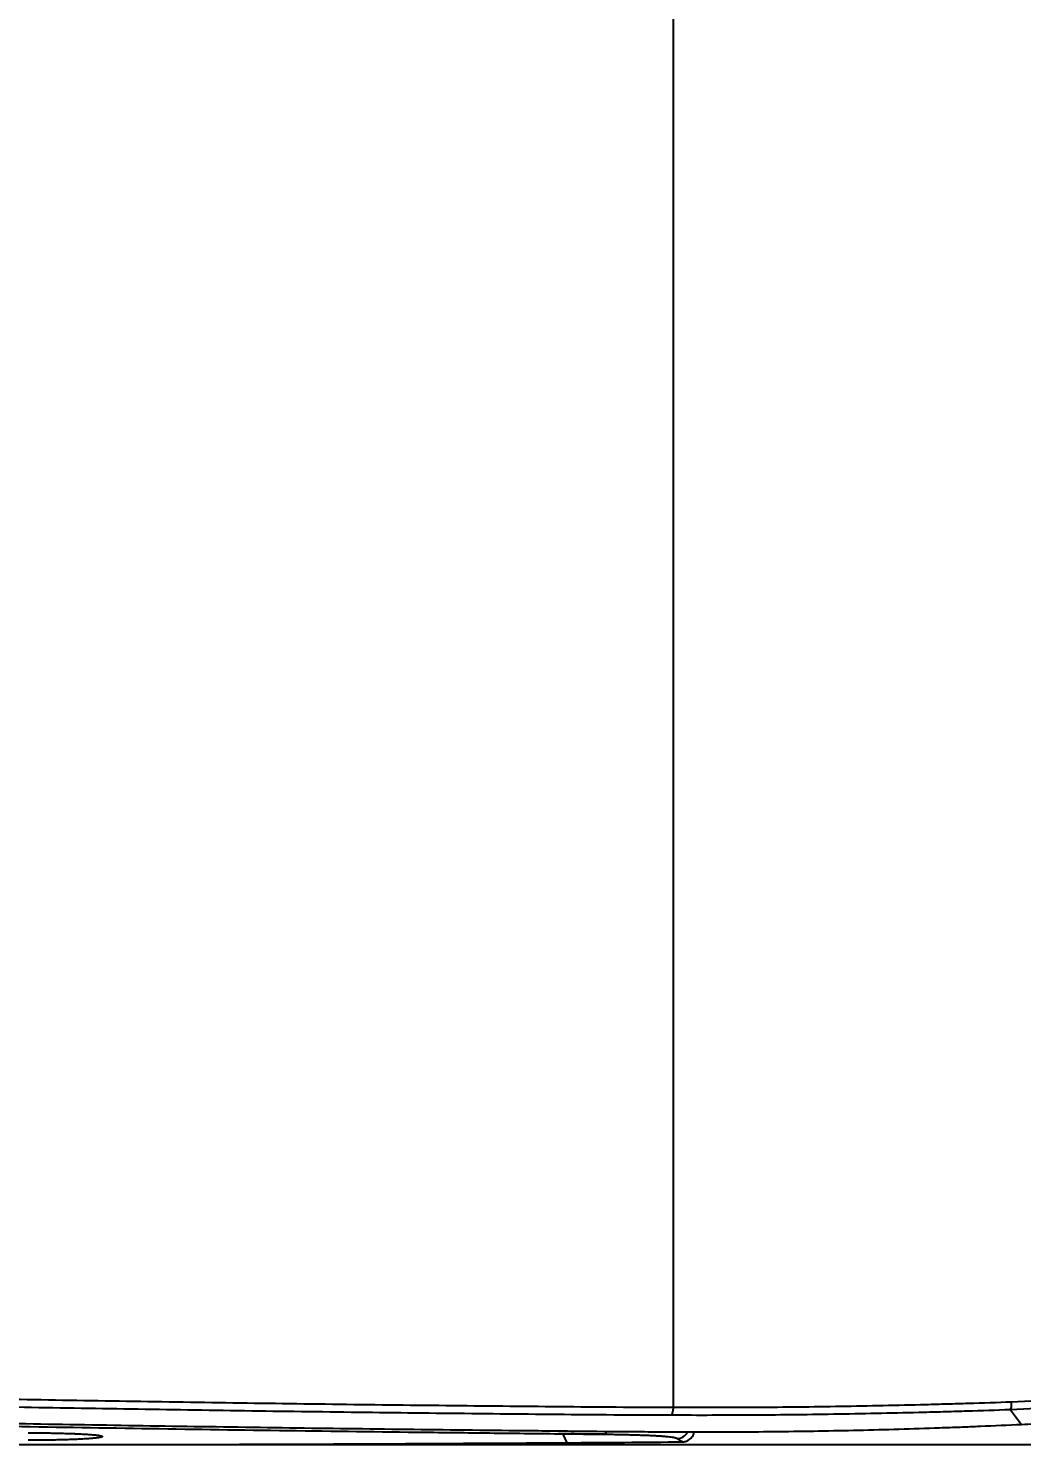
# Model space of a CAD drawing. Extents: x 2759 to 9191, y -64 to 2464.
# Drawn here: x 6841 to 6964.5, y 1483.8 to 1659.9 of the extents above; entities that cross this region are included whole.
import ezdxf

# ---------------------------------------------------------------- set-up
doc = ezdxf.new("R2010")
doc.units = 0
doc.header["$LTSCALE"] = 20
doc.header["$MEASUREMENT"] = 0
doc.layers.get('0').update_dxf_attribs({"linetype": 'CONTINUOUS'})
doc.layers.get('DEFPOINTS').update_dxf_attribs({"linetype": 'CONTINUOUS'})
doc.styles.get("Standard").update_dxf_attribs({"font": 'NanumGothic.ttf'})
doc.dimstyles.get("Standard").update_dxf_attribs({"dimtxt": 2.7, "dimasz": 2.5, "dimexe": 1.5, "dimexo": 1.5, "dimgap": 1.5, "dimtad": 1, "dimdec": 0, "dimlfac": 10, "dimzin": 0, "dimdsep": 46, "dimtxsty": 'Standard', "dimcen": 0, "dimclrt": 2, "dimadec": 0, "dimazin": 0, "dimtfac": 1, "dimtdec": 0, "dimtmove": 0, "dimatfit": 3, "dimfxl": 0, "dimtolj": 1, "dimtzin": 0, "dimarcsym": 0})

# ---------------------------------------------------------------- blocks, each defined once
blk = doc.blocks.new('*D29')
at = {"color": 3, "lineweight": -2}
for p, q in [((6838.43, 1883.53), (7394.03, 1883.53)), ((7388.03, 1859.53), (7388.03, 1708.67)), ((7388.03, 1507.85), (7388.03, 1658.71)), ((6838.43, 1483.85), (7394.03, 1483.85))]:
    blk.add_line(p, q, dxfattribs=at)
at = {"color": 3}
for points in [[(7384.03, 1859.53), (7392.03, 1859.53), (7388.03, 1883.53)], [(7384.03, 1507.85), (7392.03, 1507.85), (7388.03, 1483.85)]]:
    blk.add_solid(points, dxfattribs=at)
at = {"layer": 'DEFPOINTS', "color": 0}
for p in [(6836.63, 1883.53), (6836.63, 1483.85), (7388.03, 1483.85)]:
    blk.add_point(p, dxfattribs=at)
at = {"color": 2, "insert": (7388.03, 1683.69), "char_height": 24, "attachment_point": 5}
blk.add_mtext('\\A1;400', dxfattribs=at)

msp = doc.modelspace()

# ---------------------------------------------------------------- linework, layer by layer
at = {"color": 7, "linetype": 'Continuous'}
for p, q in [((6963.11, 1488.19), (6964.51, 1486.37)), ((6907.47, 1485.16), (6907.97, 1484.09))]:
    msp.add_line(p, q, dxfattribs=at)
for centre, major_axis, ratio, start_param, end_param in [((6963.07, 1489.19), (-0.039, 0.999), 0.187894, 3.19007, 4.704965), ((6912.6, 1486.6), (-0.02, -1.5), 0.325966, 0.053503, 0.7703), ((6921.65, 1486.1), (-0.74, -1.3), 0.994967, 0.534249, 1.624058)]:
    msp.add_ellipse(centre, major_axis=major_axis, ratio=ratio, start_param=start_param, end_param=end_param, dxfattribs=at)
for points in [[(6921.18, 1878.88), (6921.18, 1748.75), (6921.18, 1618.62), (6921.18, 1488.5)], [(6906.95, 1485.24), (6907.61, 1485.23), (6908.91, 1485.22), (6910.8, 1485.18), (6912.01, 1485.2), (6912.6, 1485.21)], [(6912.61, 1485.11), (6910.9, 1485.12), (6909.19, 1485.14), (6907.47, 1485.16)], [(6907.97, 1484.09), (6912.77, 1484.12), (6917.57, 1484.14), (6922.37, 1484.21)]]:
    msp.add_open_spline(points, degree=3, dxfattribs=at)
for points, knots in [([(6963.25, 1489.19), (6965.4, 1489.27), (6967.55, 1489.37), (6971.86, 1489.58), (6974.02, 1489.71), (6977.25, 1489.91), (6978.33, 1489.99), (6980.5, 1490.14), (6982.12, 1490.26), (6983.74, 1490.39), (6984.82, 1490.48), (6985.37, 1490.53), (6986.99, 1490.67), (6988.07, 1490.77), (6993.49, 1491.28), (6997.82, 1491.75), (7003.24, 1492.42), (7004.86, 1492.63), (7006.49, 1492.85), (7007.57, 1493), (7008.11, 1493.07), (7010.82, 1493.45), (7012.98, 1493.77), (7015.15, 1494.1)], [0, 0, 0, 0, 0.125, 0.125, 0.25, 0.25, 0.3125, 0.3125, 0.375, 0.40625, 0.40625, 0.4375, 0.4375, 0.5, 0.5, 0.75, 0.75, 0.8125, 0.84375, 0.84375, 0.875, 0.875, 1, 1, 1, 1]), ([(7015.28, 1493.12), (7013.11, 1492.78), (7010.93, 1492.46), (7008.21, 1492.08), (7007.67, 1492.01), (7006.58, 1491.86), (7004.94, 1491.64), (7003.31, 1491.43), (6997.86, 1490.76), (6993.51, 1490.28), (6988.06, 1489.77), (6986.98, 1489.68), (6985.34, 1489.53), (6984.8, 1489.49), (6983.71, 1489.4), (6982.08, 1489.27), (6980.45, 1489.14), (6978.27, 1488.99), (6977.19, 1488.92), (6973.93, 1488.71), (6971.77, 1488.59), (6967.44, 1488.37), (6965.27, 1488.27), (6963.11, 1488.19)], [0, 0, 0, 0, 0.125, 0.125, 0.15625, 0.15625, 0.1875, 0.25, 0.25, 0.5, 0.5, 0.5625, 0.5625, 0.59375, 0.59375, 0.625, 0.6875, 0.6875, 0.75, 0.75, 0.875, 0.875, 1, 1, 1, 1]), ([(6808.25, 1490.14), (6817.66, 1489.9), (6827.07, 1489.72), (6841.19, 1489.47), (6845.89, 1489.39), (6855.3, 1489.23), (6860.01, 1489.16), (6869.42, 1489.02), (6878.83, 1488.89), (6888.24, 1488.78), (6897.65, 1488.68), (6902.36, 1488.63), (6909.42, 1488.57), (6911.77, 1488.55), (6916.47, 1488.52), (6918.83, 1488.5), (6921.18, 1488.5)], [0, 0, 0, 0, 0.25, 0.25, 0.375, 0.375, 0.5, 0.5, 0.625, 0.75, 0.75, 0.875, 0.875, 0.9375, 0.9375, 1, 1, 1, 1]), ([(6920.87, 1487.5), (6918.51, 1487.5), (6916.16, 1487.52), (6911.45, 1487.55), (6909.1, 1487.57), (6902.04, 1487.63), (6897.33, 1487.68), (6887.92, 1487.78), (6883.22, 1487.84), (6873.8, 1487.96), (6869.1, 1488.02), (6859.68, 1488.16), (6854.98, 1488.24), (6845.57, 1488.39), (6840.86, 1488.47), (6826.74, 1488.72), (6817.33, 1488.9), (6807.92, 1489.14)], [0, 0, 0, 0, 0.0625, 0.0625, 0.125, 0.125, 0.25, 0.25, 0.375, 0.375, 0.5, 0.5, 0.625, 0.625, 0.75, 0.75, 1, 1, 1, 1]), ([(6921.18, 1488.5), (6921.18, 1488.43), (6921.18, 1488.37), (6921.17, 1488.25), (6921.16, 1488.18), (6921.15, 1488.07), (6921.14, 1488.01), (6921.12, 1487.9), (6921.1, 1487.85), (6921.07, 1487.76), (6921.06, 1487.72), (6921.02, 1487.65), (6921.01, 1487.61), (6920.97, 1487.56), (6920.95, 1487.54), (6920.91, 1487.51), (6920.89, 1487.5), (6920.87, 1487.5)], [0, 0, 0, 0, 0.125, 0.125, 0.25, 0.25, 0.375, 0.375, 0.5, 0.5, 0.625, 0.625, 0.75, 0.75, 0.875, 0.875, 1, 1, 1, 1]), ([(6963.11, 1488.19), (6961.32, 1488.12), (6959.53, 1488.06), (6956.85, 1487.98), (6955.96, 1487.95), (6954.18, 1487.9), (6953.29, 1487.88), (6950.63, 1487.81), (6948.85, 1487.77), (6945.32, 1487.69), (6943.55, 1487.66), (6938.27, 1487.57), (6934.77, 1487.54), (6927.79, 1487.49), (6924.32, 1487.49), (6920.87, 1487.5)], [0, 0, 0, 0, 0.125, 0.125, 0.1875, 0.1875, 0.25, 0.25, 0.375, 0.375, 0.5, 0.5, 0.75, 0.75, 1, 1, 1, 1]), ([(6921.18, 1488.5), (6924.62, 1488.49), (6928.08, 1488.49), (6935.02, 1488.53), (6938.51, 1488.57), (6943.77, 1488.66), (6945.53, 1488.69), (6949.05, 1488.76), (6950.82, 1488.81), (6953.47, 1488.87), (6954.36, 1488.9), (6956.13, 1488.95), (6957.02, 1488.97), (6959.69, 1489.05), (6961.47, 1489.11), (6963.25, 1489.19)], [0, 0, 0, 0, 0.25, 0.25, 0.5, 0.5, 0.625, 0.625, 0.75, 0.75, 0.8125, 0.8125, 0.875, 0.875, 1, 1, 1, 1]), ([(6964.51, 1486.37), (6965.03, 1486.4), (6965.55, 1486.42), (6966.58, 1486.48), (6967.1, 1486.5), (6968.65, 1486.58), (6969.69, 1486.64), (6972.8, 1486.82), (6974.87, 1486.95), (6977.98, 1487.16), (6979.02, 1487.24), (6981.09, 1487.39), (6982.13, 1487.47), (6985.24, 1487.73), (6987.32, 1487.92), (6989.39, 1488.12)], [0, 0, 0, 0, 0.0625, 0.0625, 0.125, 0.125, 0.25, 0.25, 0.5, 0.5, 0.625, 0.625, 0.75, 0.75, 1, 1, 1, 1]), ([(6907.47, 1485.16), (6904.63, 1485.19), (6901.78, 1485.22), (6896.09, 1485.29), (6893.24, 1485.32), (6884.7, 1485.42), (6879, 1485.49), (6867.62, 1485.64), (6861.92, 1485.73), (6850.54, 1485.9), (6844.84, 1485.99), (6836.3, 1486.14), (6833.45, 1486.2), (6827.76, 1486.3), (6822.07, 1486.41), (6816.37, 1486.54), (6810.68, 1486.67), (6807.84, 1486.74), (6793.6, 1487.1), (6782.22, 1487.46), (6770.84, 1487.88)], [0, 0, 0, 0, 0.0625, 0.0625, 0.125, 0.125, 0.25, 0.25, 0.375, 0.375, 0.5, 0.5, 0.5625, 0.5625, 0.625, 0.6875, 0.6875, 0.75, 0.75, 1, 1, 1, 1]), ([(6807.99, 1487.13), (6817.69, 1486.88), (6827.39, 1486.7), (6841.95, 1486.44), (6846.8, 1486.36), (6856.51, 1486.2), (6861.36, 1486.13), (6871.06, 1485.99), (6875.92, 1485.92), (6885.62, 1485.8), (6890.47, 1485.74), (6897.75, 1485.66), (6900.18, 1485.63), (6903.82, 1485.6), (6905.03, 1485.58), (6907.46, 1485.56), (6908.67, 1485.54), (6912.31, 1485.51), (6914.74, 1485.48), (6918.38, 1485.46), (6919.59, 1485.45), (6922.02, 1485.44), (6923.23, 1485.43), (6924.44, 1485.43)], [0, 0, 0, 0, 0.25, 0.25, 0.375, 0.375, 0.5, 0.5, 0.625, 0.625, 0.75, 0.75, 0.8125, 0.8125, 0.84375, 0.84375, 0.875, 0.875, 0.9375, 0.9375, 0.96875, 0.96875, 1, 1, 1, 1]), ([(6924.44, 1485.43), (6927.7, 1485.43), (6930.99, 1485.45), (6937.59, 1485.52), (6940.9, 1485.58), (6947.58, 1485.73), (6950.94, 1485.83), (6955.16, 1485.98), (6956.01, 1486.01), (6957.7, 1486.07), (6958.55, 1486.11), (6961.1, 1486.21), (6962.8, 1486.29), (6964.51, 1486.37)], [0, 0, 0, 0, 0.25, 0.25, 0.5, 0.5, 0.75, 0.75, 0.8125, 0.8125, 0.875, 0.875, 1, 1, 1, 1]), ([(6765.29, 1484.57), (6771.24, 1484.44), (6777.18, 1484.33), (6789.07, 1484.15), (6795.01, 1484.07), (6803.93, 1483.98), (6806.9, 1483.96), (6812.85, 1483.92), (6815.82, 1483.9), (6824.74, 1483.86), (6830.68, 1483.85), (6842.57, 1483.85), (6851.49, 1483.85), (6860.41, 1483.87), (6866.35, 1483.89), (6869.33, 1483.89), (6878.24, 1483.93), (6884.19, 1483.96), (6893.11, 1484), (6896.08, 1484.02), (6902.03, 1484.05), (6905, 1484.07), (6907.97, 1484.09)], [0, 0, 0, 0, 0.125, 0.125, 0.25, 0.25, 0.3125, 0.3125, 0.375, 0.375, 0.5, 0.5, 0.625, 0.6875, 0.6875, 0.75, 0.75, 0.875, 0.875, 0.9375, 0.9375, 1, 1, 1, 1]), ([(6841.04, 1485.32), (6841.06, 1485.32), (6841.09, 1485.32), (6841.13, 1485.32), (6841.18, 1485.32), (6841.22, 1485.32), (6841.27, 1485.32), (6841.31, 1485.32), (6841.36, 1485.32), (6841.4, 1485.32), (6841.45, 1485.32), (6841.49, 1485.32), (6841.54, 1485.32), (6841.58, 1485.32), (6841.63, 1485.32), (6841.67, 1485.32), (6841.72, 1485.32), (6841.76, 1485.31), (6841.81, 1485.31), (6841.85, 1485.31), (6841.9, 1485.31), (6841.94, 1485.31), (6841.99, 1485.31), (6842.03, 1485.31), (6842.08, 1485.31), (6842.12, 1485.31), (6842.17, 1485.31), (6842.21, 1485.31), (6842.26, 1485.31), (6842.3, 1485.31), (6842.35, 1485.31), (6842.39, 1485.31), (6842.44, 1485.31), (6842.48, 1485.31), (6842.52, 1485.31), (6842.57, 1485.31), (6842.61, 1485.31), (6842.66, 1485.31), (6842.7, 1485.31), (6842.75, 1485.31), (6842.79, 1485.31), (6842.97, 1485.31), (6843.28, 1485.3), (6843.72, 1485.3), (6844.15, 1485.29), (6844.57, 1485.28), (6844.98, 1485.27), (6845.38, 1485.26), (6845.77, 1485.25), (6846.2, 1485.24), (6846.65, 1485.22), (6847.11, 1485.2), (6847.55, 1485.18), (6847.97, 1485.16), (6848.35, 1485.14), (6848.7, 1485.12), (6849.01, 1485.09), (6849.3, 1485.06), (6849.55, 1485.04), (6849.76, 1485.01), (6849.93, 1484.98), (6850.07, 1484.95), (6850.17, 1484.92), (6850.23, 1484.89), (6850.25, 1484.86), (6850.23, 1484.83), (6850.17, 1484.8), (6850.07, 1484.77), (6849.94, 1484.74), (6849.76, 1484.71), (6849.55, 1484.68), (6849.3, 1484.66), (6849.02, 1484.63), (6848.7, 1484.6), (6848.35, 1484.58), (6847.97, 1484.56), (6847.49, 1484.53), (6846.9, 1484.5), (6846.29, 1484.48), (6845.78, 1484.46), (6845.39, 1484.45), (6844.98, 1484.44), (6844.57, 1484.43), (6844.15, 1484.42), (6843.72, 1484.42), (6843.29, 1484.41), (6842.96, 1484.41), (6842.75, 1484.4), (6842.66, 1484.4), (6842.57, 1484.4), (6842.47, 1484.4), (6842.38, 1484.4), (6842.28, 1484.4), (6842.19, 1484.4), (6842.09, 1484.4), (6842, 1484.4), (6841.9, 1484.4), (6841.81, 1484.4), (6841.71, 1484.4), (6841.62, 1484.4), (6841.52, 1484.4), (6841.43, 1484.4), (6841.33, 1484.4), (6841.23, 1484.4), (6841.14, 1484.4), (6841.07, 1484.4), (6841.04, 1484.4)], [0, 0, 0, 0, 0.001566, 0.003131, 0.004696, 0.006259, 0.007823, 0.009385, 0.010947, 0.012509, 0.01407, 0.015631, 0.017192, 0.018752, 0.020311, 0.021871, 0.02343, 0.024989, 0.026548, 0.028107, 0.029666, 0.031225, 0.032783, 0.034342, 0.035901, 0.03746, 0.039019, 0.040579, 0.042138, 0.043698, 0.045258, 0.046819, 0.04838, 0.049941, 0.051503, 0.053065, 0.054628, 0.056191, 0.057755, 0.05932, 0.060885, 0.062451, 0.078124, 0.09376, 0.109397, 0.125073, 0.140664, 0.156219, 0.171775, 0.18737, 0.208267, 0.229121, 0.250022, 0.270814, 0.291564, 0.312361, 0.333223, 0.354043, 0.374912, 0.395769, 0.416586, 0.437452, 0.458245, 0.478997, 0.499798, 0.520693, 0.541546, 0.562447, 0.583221, 0.603954, 0.624732, 0.645621, 0.666466, 0.687357, 0.708176, 0.72895, 0.749769, 0.780996, 0.81222, 0.827891, 0.843524, 0.859156, 0.874826, 0.890421, 0.905978, 0.921535, 0.937129, 0.940447, 0.943762, 0.947075, 0.950385, 0.953693, 0.956999, 0.960305, 0.963609, 0.966913, 0.970216, 0.97352, 0.976824, 0.98013, 0.983436, 0.986744, 0.990054, 0.993367, 0.996682, 1, 1, 1, 1]), ([(6921.67, 1484.61), (6921.64, 1484.62), (6921.6, 1484.64), (6921.52, 1484.66), (6921.48, 1484.67), (6921.43, 1484.68), (6921.39, 1484.69), (6921.37, 1484.7), (6921.28, 1484.72), (6921.19, 1484.73), (6921, 1484.76), (6920.78, 1484.79), (6920.4, 1484.83), (6920.1, 1484.85), (6919.85, 1484.87), (6919.77, 1484.88), (6919.64, 1484.89), (6919.6, 1484.89), (6919.51, 1484.9), (6919.28, 1484.91), (6918.86, 1484.94), (6918.23, 1484.97), (6917.56, 1485), (6917.07, 1485.01), (6916.76, 1485.02), (6916.7, 1485.02), (6916.57, 1485.03), (6916.51, 1485.03), (6916.31, 1485.04), (6916.18, 1485.04), (6915.78, 1485.05), (6915.24, 1485.06), (6914.4, 1485.08), (6913.82, 1485.09), (6913.22, 1485.1), (6912.92, 1485.1), (6912.61, 1485.11)], [0, 0, 0, 0, 0.0625, 0.0625, 0.09375, 0.109375, 0.109375, 0.125, 0.125, 0.1875, 0.1875, 0.25, 0.3125, 0.375, 0.375, 0.40625, 0.40625, 0.421875, 0.421875, 0.4375, 0.5, 0.5625, 0.625, 0.6875, 0.6875, 0.703125, 0.703125, 0.71875, 0.71875, 0.75, 0.75, 0.8125, 0.875, 0.9375, 0.9375, 1, 1, 1, 1]), ([(6922.37, 1484.21), (6922.31, 1484.24), (6922.25, 1484.27), (6922.02, 1484.4), (6921.84, 1484.5), (6921.67, 1484.61)], [0, 0, 0, 0, 0.241703, 0.241703, 1, 1, 1, 1]), ([(6922.37, 1484.21), (6922.47, 1484.21), (6922.56, 1484.22), (6922.68, 1484.25), (6922.7, 1484.25), (6922.75, 1484.26), (6922.77, 1484.27), (6922.84, 1484.29), (6922.93, 1484.33), (6923.02, 1484.37), (6923.08, 1484.4), (6923.11, 1484.42), (6923.15, 1484.44), (6923.17, 1484.46), (6923.27, 1484.52), (6923.34, 1484.59), (6923.44, 1484.69), (6923.48, 1484.73), (6923.52, 1484.78), (6923.54, 1484.8), (6923.57, 1484.84), (6923.58, 1484.86), (6923.65, 1484.96), (6923.69, 1485.05), (6923.74, 1485.16), (6923.75, 1485.18), (6923.76, 1485.23), (6923.77, 1485.25), (6923.79, 1485.32), (6923.8, 1485.37), (6923.81, 1485.42), (6923.82, 1485.43), (6923.82, 1485.44)], [0, 0, 0, 0, 0.14142, 0.14142, 0.176775, 0.176775, 0.21213, 0.21213, 0.28284, 0.35355, 0.35355, 0.388905, 0.388905, 0.424261, 0.424261, 0.565681, 0.565681, 0.636391, 0.636391, 0.671746, 0.671746, 0.707101, 0.707101, 0.848521, 0.848521, 0.883876, 0.883876, 0.919231, 0.919231, 0.989941, 0.989941, 1, 1, 1, 1])]:
    msp.add_open_spline(points, degree=3, knots=knots, dxfattribs=at)

# ---------------------------------------------------------------- dimensions: what is measured, and where the dimension line sits
dim = msp.add_linear_dim(base=(7388.03, 1483.85), p1=(6836.63, 1883.53), p2=(6836.63, 1483.85), angle=90, dimstyle='Standard', override={"dimscale": 1.2, "dimtxt": 20, "dimasz": 20, "dimexe": 5, "dimgap": 10, "dimtih": 1, "dimtoh": 1, "dimlfac": 1, "dimzin": 12, "dimclrd": 3, "dimclre": 3, "dimazin": 2, "dimarcsym": 1})
dim.commit()
dim.dimension.update_dxf_attribs({"geometry": '*D29', "text_midpoint": (7388.03, 1683.69)})

doc.saveas('drawing.dxf')
